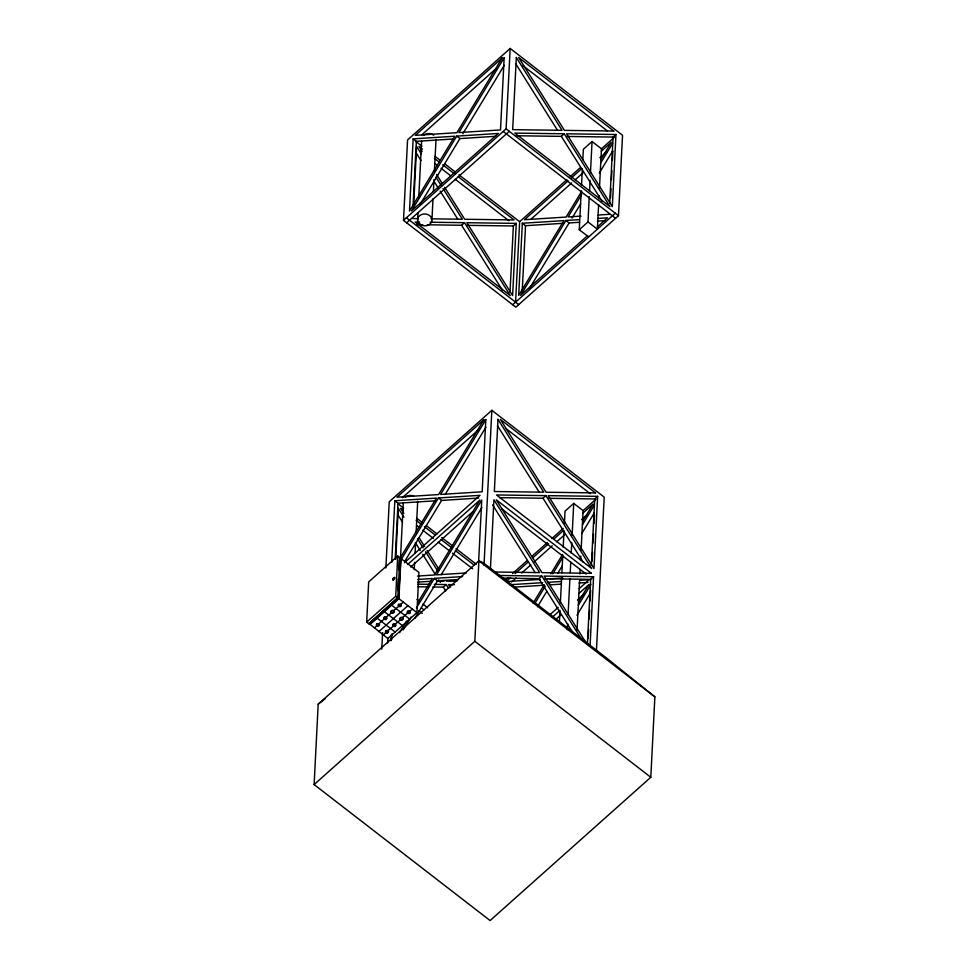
<?xml version="1.0" encoding="UTF-8"?>
<svg xmlns="http://www.w3.org/2000/svg" width="969" height="969" viewBox="0 0 969 969"><rect width="100%" height="100%" fill="white"/><g stroke="black" fill="none" stroke-linecap="round" stroke-linejoin="round"><path stroke-width="1.45" d="M314.126 784.575L318.195 704.16L478.904 560.881L483.24 562.735L606.206 657.745L654.874 696.856L650.805 777.271L490.096 920.55L314.126 784.575L474.822 641.296L478.904 560.881L654.874 696.856M366.682 622.146L368.68 581.921L397.726 556.024L399.846 557.659L397.847 597.897L368.801 623.794L366.682 622.146L395.727 596.262L397.726 556.024M368.801 623.794L397.375 597.921L398.441 598.745L369.879 624.206L387.879 638.523L387.624 642.956M376.953 623.624A1.441 1.187 2.9 0 0 377.05 625.308L374.373 628.082M381.762 649.109L382.61 632.575M385.88 567.943L389.223 501.809L491.84 410.311L604.208 497.145L596.444 650.453M403.492 220.363L407.561 139.948L510.178 48.45L622.546 135.272L618.476 215.687L515.859 307.185L403.492 220.363L506.097 128.865L510.178 48.45M384.305 618.84A1.441 1.187 2.9 0 0 386.679 618.246A1.441 1.187 2.9 0 0 384.838 616.829A1.441 1.187 2.9 0 0 384.305 618.84L378.988 623.588A1.441 1.187 2.9 0 1 379.073 625.271A1.441 1.187 2.9 0 1 377.05 625.308M386.243 617.108L391.549 612.771A1.441 1.187 2.9 0 0 393.923 612.178A1.441 1.187 2.9 0 0 392.082 610.761A1.441 1.187 2.9 0 0 391.549 612.771L391.573 612.36A1.441 1.187 2.9 0 1 392.106 610.361A1.441 1.187 2.9 0 1 393.935 611.778A1.441 1.187 2.9 0 1 391.573 612.36M386.062 632.272L383.373 635.046M388 630.54L393.305 626.204A1.441 1.187 2.9 0 0 395.667 625.611A1.441 1.187 2.9 0 0 393.838 624.193A1.441 1.187 2.9 0 0 393.305 626.204L393.317 625.792A1.441 1.187 2.9 0 1 393.85 623.794A1.441 1.187 2.9 0 1 395.691 625.211A1.441 1.187 2.9 0 1 393.317 625.792M391.706 562.395L394.831 500.743L436.45 498.102L399.761 558.738M413.157 138.882L409.499 211.06L454.776 136.229L413.157 138.882L416.343 141.341L453.504 138.979M391.04 640.763L391.343 634.743M395.195 558.847L398.005 503.202L394.831 500.743M412.988 207.499L416.343 141.341M391.621 639.794L391.924 633.774M395.691 559.379L398.283 508.253L403.903 517.192M413.642 205.028L416.622 146.392L421.43 154.059M393.511 610.64L398.816 606.291A1.441 1.187 2.9 0 0 401.178 605.71A1.441 1.187 2.9 0 0 399.349 604.293A1.441 1.187 2.9 0 0 398.816 606.291L398.828 605.891A1.441 1.187 2.9 0 1 398.743 604.208M395.255 624.072L400.56 619.724A1.441 1.187 2.9 0 0 402.934 619.143A1.441 1.187 2.9 0 0 401.093 617.725A1.441 1.187 2.9 0 0 400.56 619.724L400.585 619.324M397.738 590.618L398.32 578.941M398.756 570.184L399.264 559.961M398.416 599.145L400.912 558.483L418.935 572.4L416.924 612.626L387.879 638.523M400.488 558.083L403.274 502.984M417.615 220.048L417.99 212.599M418.741 197.712L421.612 141.123M369.867 624.605L398.901 598.709L400.912 558.483M407.84 612.844L402.523 617.592A1.441 1.187 2.9 0 0 400.778 617.447M409.778 611.124L412.419 609.15M414.223 569.687L414.599 562.25M415.059 553.311L415.58 542.882M416.113 532.466L417.7 501.191A7.183 5.947 2.9 0 1 417.53 502.729M431.956 219.733L433.01 198.887M433.385 191.45L433.991 179.531M434.439 170.592L436.026 139.33M478.625 561.681L481.75 500.028L436.474 574.847L466.271 572.958M484.003 565.133L491.84 410.311M490.423 568.936L493.924 499.762L539.672 572.606L493.415 571.976M510.009 292.129L513.364 225.971L516.259 223.379L512.613 295.557L466.864 222.713L516.259 223.379M515.581 302.134L519.65 221.719L566.877 179.616M522.352 223.245L518.694 295.424L563.97 220.605L522.352 223.245L525.525 225.704L564.176 223.245M522.182 291.875L525.525 225.704M559.379 622.389L559.985 610.361M560.373 602.851L561.669 577.294M561.887 572.788L562.735 556.254M563.183 547.231L564.019 530.697M564.406 523.187L565.012 511.16L573.733 503.396L583.12 510.651L581.121 550.113M588.668 236.969L579.268 229.714L581.23 190.99M581.533 185.031L582.369 168.654M582.817 159.715L583.35 149.299L592.059 141.522L601.458 148.79L599.46 188.252M567.325 629.644L567.64 623.636M568.088 614.612L569.917 578.541M570.22 572.534L570.753 562.008M571.213 552.996L571.746 542.47M572.134 534.961L573.733 503.396M579.268 229.714L587.989 221.937L589.261 196.622M589.564 190.663L590.097 180.246M590.472 172.797L592.059 141.522M577.052 630.528L579.595 580.31L589.225 579.692L579.171 588.655M579.922 573.914L580.14 569.457M580.601 560.53L580.819 556.061M598.624 204.616L597.376 229.205L587.989 221.937M598.927 198.669L599.084 195.69M587.396 644.01L590.666 579.353L593.573 576.761L590.06 645.923M591.393 565.097L594.736 498.938L597.643 496.346L593.985 568.524L548.236 495.668L597.643 496.346M609.719 203.236L613.074 137.065L615.969 134.485L612.323 206.651L566.574 133.807L615.969 134.485M588.195 638.523L588.655 629.511M589.188 618.985L589.649 609.961M590.109 600.937L590.642 590.412M592.12 561.124L592.58 552.1M593.04 543.076L593.488 534.052M594.021 523.526L594.481 514.503M610.531 197.749L610.991 188.725M611.439 179.713L611.899 170.689M612.432 160.164L612.892 151.14M456.738 136.108L411.474 210.939L498.357 133.468L456.738 136.108L459.924 138.567L495.595 136.302M420.11 204.362L459.924 138.567M462.843 133.734L504.219 65.359M581.691 191.293L566.102 217.068L524.483 219.709L568.052 180.876M600.913 159.546L611.378 142.237L601.337 151.2M579.232 219.636L565.932 220.472L520.656 295.303L587.674 235.552M581.763 194.309L568.076 216.935L581.085 216.111M600.732 162.962L612.602 143.339M529.304 288.726L569.118 222.931L579.523 222.276M572.037 218.11L580.625 203.914M599.351 172.954L612.626 151.019M400.948 559.9L438.412 497.969L480.03 495.329L404.424 562.735M404.909 561.063L441.598 500.428L478.747 498.066M445.292 494.311L485.881 427.232M399.591 632.696L406.617 621.081M417.542 603.021L432.368 578.517L417.796 579.438M403.116 629.995L410.917 617.096M416.391 608.06L434.342 578.384L462.576 576.591M414.877 618.258L437.516 580.843L458.325 579.523M441.222 574.726L481.811 507.647M533.144 603.106L544.069 585.046M550.889 573.781L562.589 554.45M582.575 521.407L593.052 504.11L582.999 513.061M535.118 602.984L545.256 586.209M552.79 573.781L563.437 556.17M582.405 524.823L594.276 505.2M537.516 606.727L546.879 591.247M557.611 573.527L562.286 565.787M581.8 533.531L594.288 512.892M578.505 601.822L588.97 584.525L578.929 593.476M578.336 605.237L590.945 584.392M576.955 615.23L590.218 593.307M421.866 134.788L496.346 68.375M406.665 222.809L509.282 131.324M427.184 224.796L461.619 225.268L464.526 222.676L510.275 295.533L415.12 222.01L419.613 222.071M516.416 135.757L561.33 136.363L564.237 133.77L609.986 206.627L514.83 133.104L564.237 133.77M570.256 176.6L580.37 167.589M601.458 148.79L614.322 137.319M571.395 177.884L581.448 168.921M531.06 219.151L571.674 182.935M575.065 179.907L582.963 172.87M599.896 157.777L606.667 151.745M597.498 226.782L607.551 217.831L597.921 218.437M512.674 304.726L615.291 213.228M402.401 497.654L479.146 429.243M407.561 564.539L479.788 500.149L434.512 574.98L417.457 576.058M410.747 566.998L472.811 511.668M403.407 602.197L400.766 604.159A1.441 1.187 2.9 0 1 400.863 605.843A1.441 1.187 2.9 0 1 398.828 605.891M378.867 631.57L407.913 605.673M432.816 586.996L443.293 587.129L446.2 584.549L448.599 588.377M499.58 497.642L543.003 498.236L545.91 495.643L591.647 568.488L496.503 494.965L545.91 495.643M505.818 579.571L508.071 577.572M512.565 573.563L527.184 560.53M531.678 556.521L547.424 542.483M551.918 538.473L563.171 528.444M583.12 510.651L595.983 499.18M510.627 577.597L506.157 581.582L540.339 579.401M515.096 573.612L528.493 561.657M532.962 557.672L548.599 543.73M554.183 538.752L563.122 530.794M511.596 582.018L516.114 577.996M521.746 572.97L530.782 564.915M534.161 561.899L552.221 545.801M556.739 541.78L564.636 534.731M581.557 519.638L587.202 514.612M502.996 578.154L538.921 578.638L541.828 576.058L581.158 638.68M550.356 614.346L558.168 607.369M552.342 617.18L559.04 611.209M556.049 619.179L560.554 615.145M577.488 600.053L584.259 594.021M318.195 704.16L325.233 698.661M598.103 215.033L609.695 214.294M597.352 221.138L604.789 220.666M398.005 503.202L435.166 500.84M417.712 582.103L431.096 581.255M544.808 579.123L547.776 578.929M549.738 578.808L562.747 577.972M509.96 584.731L542.664 582.66M560.906 581.497L547.606 582.345L550.78 584.804L561.184 584.137M514.624 587.105L544.36 585.203M579.026 582.999L587.941 582.43M566.659 136.435L613.074 137.065M412.964 218.558L417.591 218.631M431.023 218.812L462.358 219.236L443.099 188.567M430.091 222.216L464.526 222.676M416.706 224.663L422.702 224.735M466.949 225.341L513.364 225.971M548.333 498.296L594.736 498.938M498.417 575.465L541.828 576.058M593.573 576.761L544.166 576.083L585.906 642.544M545.753 578.735L590.666 579.353M436.571 581L444.032 581.097M446.37 581.134L456.847 581.279M417.748 584.162L429.727 584.319M434.221 584.38L446.2 584.549M454.522 584.658L448.526 584.573L450.137 587.129M417.845 586.79L428.322 586.923M522.897 65.613L607.345 130.863M506.097 128.865L618.476 215.687M503.202 131.457L615.569 218.279M565.932 220.472L569.118 222.931M416.028 141.656L421.987 146.258M435.081 156.372L439.853 160.055M444.614 163.737L455.333 172.022M458.906 174.783L519.65 221.719M422.52 149.178L418.947 146.416L422.157 151.527M434.415 158.371L439.175 162.041M442.736 164.803L454.631 173.984M458.204 176.746L514.103 219.939L464.696 219.273L444.638 187.32M435.081 163.713L437.455 165.554M441.028 168.303L450.537 175.655M455.297 179.338L508.822 220.69M406.386 217.771L518.754 304.593M505.757 428.407L590.194 493.657M501.676 508.822L586.124 574.06M438.412 497.969L441.598 500.428M397.69 503.517L403.649 508.119M416.755 518.245L422.714 522.848M426.287 525.61L437.007 533.883M441.767 537.565L452.487 545.85M456.06 548.611L476.312 564.261M402.995 510.118L400.621 508.277L403.831 513.4M416.076 520.232L420.837 523.902M424.41 526.664L435.117 534.936M441.065 539.527L451.76 547.8M455.333 550.562L474.362 565.266M416.743 525.573L419.129 527.415M422.69 530.176L433.397 538.437M438.158 542.119L450.052 551.313M452.426 553.142L472.642 568.767M434.342 578.384L437.516 580.843M399.337 558.495L400.403 559.319M474.822 641.296L650.805 777.271M417.009 599.496L419.383 601.337M422.956 604.087L427.717 607.769M421.527 607.999L423.901 609.828M418.62 610.591L422.193 613.341M395.727 596.262L397.847 597.897M398.901 598.709L416.924 612.626M391.646 605.189L409.669 619.106M384.378 611.657L402.401 625.574M377.123 618.137L395.146 632.054M369.31 622.958L370.364 623.77M515.835 63.906L557.563 130.367M561.33 136.363L602.258 201.552M436.607 174.541L442.227 183.48M435.88 177.061L441.501 186.012M416.125 152.811L420.934 160.479M433.773 180.924L438.594 188.592M440.192 191.147L457.852 219.273M461.619 225.268L502.548 290.446M497.497 425.766L539.236 492.228M543.003 498.236L583.132 562.129M492.627 504.91L535.154 572.643M538.921 578.638L572.631 632.321M419.08 537.674L424.701 546.625M427.111 550.453L439.139 569.627M417.542 538.921L423.162 547.873M425.573 551.7L437.613 570.874M397.787 514.672L402.607 522.339M415.447 542.785L420.255 550.465M422.666 554.292L435.505 574.738M438.715 579.85L440.326 582.405M443.293 587.129L445.704 590.969M387.685 630.359A1.441 1.187 2.9 0 1 388.169 632.151A1.441 1.187 2.9 0 1 385.977 632.2A1.441 1.187 2.9 0 1 386.256 630.395M402.765 617.834A1.441 1.187 2.9 0 1 402.426 619.421A1.441 1.187 2.9 0 1 400.488 619.252A1.441 1.187 2.9 0 1 400.488 617.641M405.224 497.254A7.183 5.947 2.9 0 1 413.824 496.116M409.475 610.942A1.441 1.187 2.9 0 1 409.73 612.905A1.441 1.187 2.9 0 1 407.44 612.323M407.404 611.705A1.441 1.187 2.9 0 1 408.034 610.967M423.55 135.381A7.183 5.947 2.9 0 1 433.7 135.163M393.426 578.166L393.39 578.977L393.426 578.166M485.832 419.613L482.174 491.792L440.556 494.432L485.832 419.613M504.159 57.752L500.501 129.931L458.882 132.571L504.159 57.752M497.993 419.347L494.335 491.525L543.742 492.191L497.993 419.347M516.332 57.486L512.674 129.664L562.068 130.33L516.332 57.486M392.76 578.99L394.262 577.657L392.76 578.99M502.196 57.874L456.92 132.692L415.301 135.345L502.196 57.874M483.858 419.734L438.582 494.565L396.963 497.206L483.858 419.734M613.813 131.033L564.406 130.367L518.657 57.51L613.813 131.033M595.487 492.906L546.08 492.228L500.331 419.383L595.487 492.906M591.405 573.309L542.01 572.643L496.261 499.798L591.405 573.309M393.475 579.934A1.72 0.618 -52.3 0 0 394.952 577.476A1.72 0.618 -52.3 0 0 393.039 578.784A1.72 0.618 -52.3 0 0 393.475 579.934M384.293 619.239A1.441 1.187 2.9 0 0 386.655 618.658A1.441 1.187 2.9 0 0 384.826 617.241A1.441 1.187 2.9 0 0 384.293 619.239M377.026 625.72A1.441 1.187 2.9 0 0 379.4 625.126A1.441 1.187 2.9 0 0 377.559 623.709A1.441 1.187 2.9 0 0 377.026 625.72M407.828 613.256A1.441 1.187 2.9 0 0 410.19 612.662A1.441 1.187 2.9 0 0 408.361 611.245A1.441 1.187 2.9 0 0 407.828 613.256M386.037 632.672A1.441 1.187 2.9 0 0 388.412 632.091A1.441 1.187 2.9 0 0 386.57 630.674A1.441 1.187 2.9 0 0 386.037 632.672M419.94 224.214A7.183 5.947 2.9 0 0 431.799 221.283A7.183 5.947 2.9 0 0 422.617 214.185A7.183 5.947 2.9 0 0 419.94 224.214"/></g></svg>
